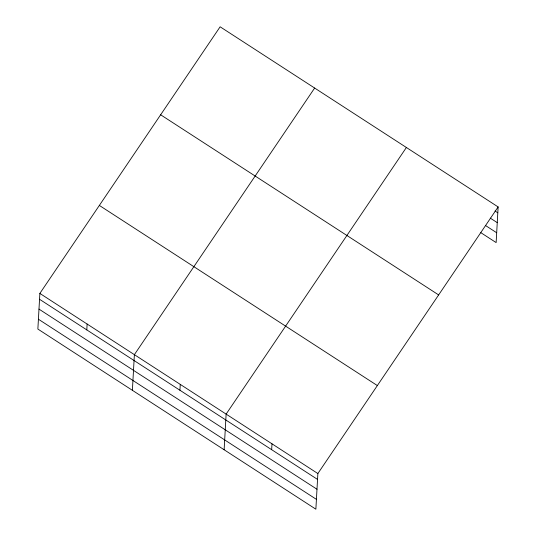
<?xml version="1.0" encoding="UTF-8"?>
<svg xmlns="http://www.w3.org/2000/svg" width="536" height="536" viewBox="0 0 536 536"><rect width="100%" height="100%" fill="white"/><g stroke="black" fill="none" stroke-linecap="round" stroke-linejoin="round"><path stroke-width="0.8" d="M39.865 293.413L37.868 329.064L315.872 509.2L317.868 473.549L498.132 206.936L220.129 26.8L39.865 293.413L317.868 473.549M86.799 329.901L87.127 324.032M132.392 390.308L134.382 354.658L314.645 88.045M179.929 390.248L180.257 384.379M224.128 449.751L226.125 414.107L406.389 147.494M271.665 449.697L271.993 443.828M498.132 206.936L496.135 242.587L480.846 232.678M495.023 211.003L497.803 212.805M490.299 218.132L497.254 222.634M485.569 225.555L496.684 232.758M160.639 114.784L438.642 294.921M99.348 205.429L377.351 385.572M39.537 299.276L317.54 479.418M38.987 309.105L316.99 489.247M38.418 319.235L316.421 499.371"/></g></svg>
